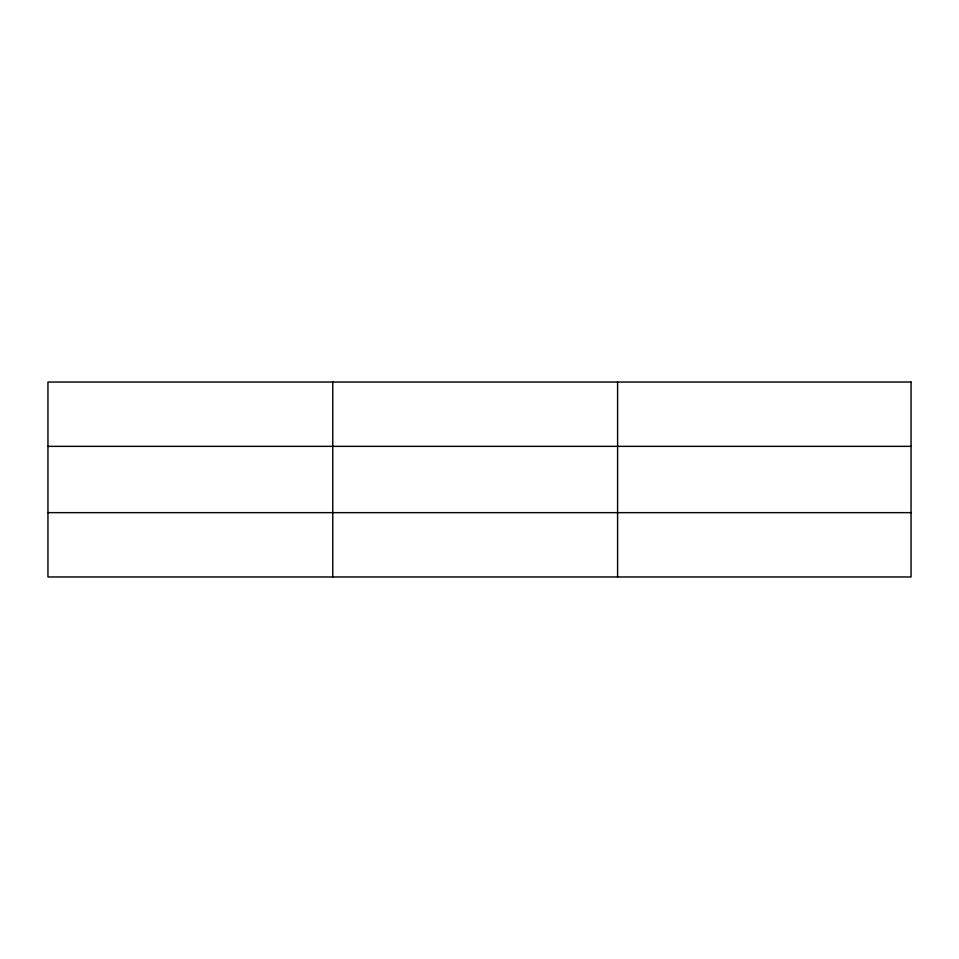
<?xml version="1.0" encoding="UTF-8"?>
<svg xmlns="http://www.w3.org/2000/svg" width="959" height="959" viewBox="0 0 959 959"><rect width="100%" height="100%" fill="white"/><g stroke="black" fill="none" stroke-linecap="round" stroke-linejoin="round"><path stroke-width="1.44" d="M332.773 576.97L332.773 382.03M617.596 576.97L617.596 382.03M47.95 446.355L911.05 446.355M47.95 512.645L911.05 512.645M911.05 382.03L911.05 576.97L47.95 576.97L47.95 382.03L911.05 382.03"/></g></svg>
